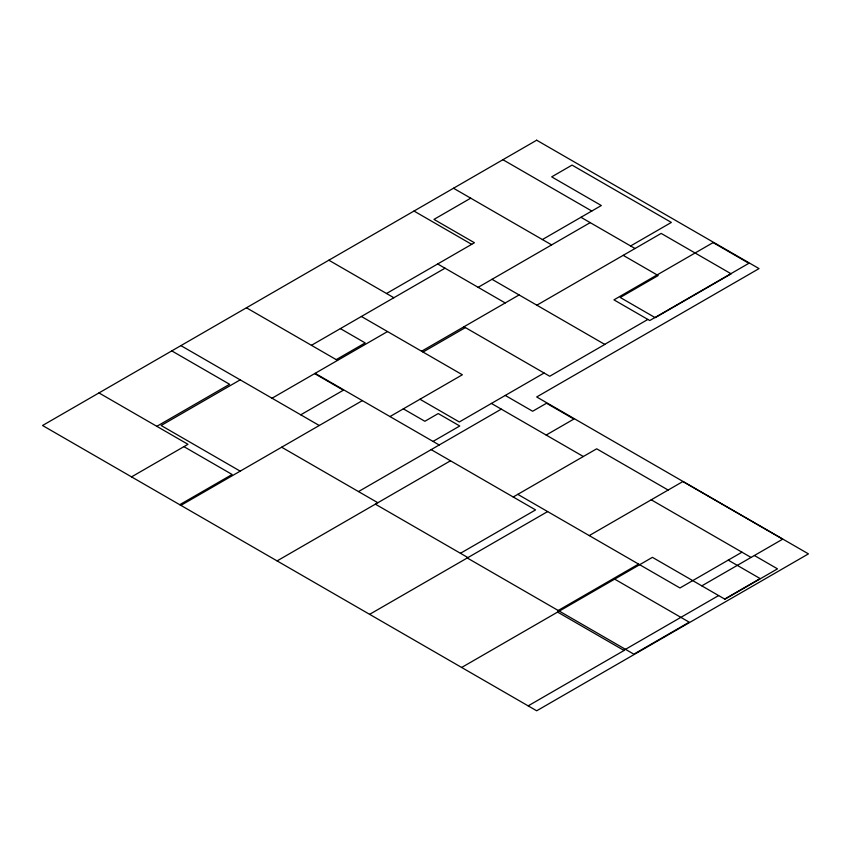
<?xml version="1.0" encoding="UTF-8"?>
<svg xmlns="http://www.w3.org/2000/svg" width="851" height="851" viewBox="0 0 851 851"><rect width="100%" height="100%" fill="white"/><g stroke="black" fill="none" stroke-linecap="round" stroke-linejoin="round"><path stroke-width="1.28" d="M470.72 198.177L433.978 219.398L474.433 242.748L386.524 293.51M156.818 426.319L229.621 384.29L171.774 350.889M240.205 379.854L161.137 425.5L240.205 471.146M311.445 345.315L445.02 268.203M131.543 476.879L187.965 444.307L98.971 392.928M542.395 239.556L601.327 205.527L551.682 176.87L572.053 165.105L671.354 222.43L630.602 245.96M336.23 359.633L365.175 342.921L340.379 328.614M272.022 398.225L387.503 331.56M478.145 287.319L590.19 222.632M300.754 414.809L343.379 390.205L314.647 373.621M421.585 351.229L519.089 294.946M423 352.059L465.401 327.582M179.742 504.707L232.121 474.475L183.912 446.637M180.901 505.377L362.356 400.619M536.843 305.201L661.174 233.408L731.169 273.831L655.217 317.678L620.219 297.467L658.195 275.543L623.198 255.343M389.971 416.565L462.359 374.77L361.388 316.476M544.097 373.015L459.317 421.968L419.958 399.247M433.031 441.414L459.753 425.989L438.222 413.565L424.862 421.277L403.342 408.852M604.689 344.368L647.866 319.433M358.505 491.58L501.292 409.14M277.086 560.905L450.498 460.785M546.172 435.052L573.893 419.054L546.512 403.246L532.652 411.246L505.271 395.438M513.217 496.995L596.679 448.807L668.131 490.048M460.444 553.288L535.577 509.909L431.17 449.626M369.632 614.337L547.629 511.579M589.243 535.598L682.874 481.538L782.686 539.172L701.82 585.86M558.203 610.486L638.58 564.085M461.657 667.471L652.419 557.341L724.924 599.2L777.506 568.84L754.401 555.501M741.966 552.193L679.97 587.977L517.791 494.346M623.783 650.313L718.627 595.562M528.163 705.862L624.081 650.483L557.586 612.092M724.68 599.061L760.156 578.574L728.211 560.128M502.909 159.711L591.796 211.037M580.956 217.292L635.027 248.513M453.509 188.241L551.629 244.886M414.001 211.048L471.667 244.343M492.016 279.309L604.827 344.442L549.714 376.259L463.976 326.763M437.691 263.97L505.217 302.956M328.848 260.204L393.853 297.733M491.41 403.438L583.329 456.508M651.238 499.803L751.05 557.437M246.439 307.785L337.56 360.399M315.125 373.344L439.212 444.988M613.592 578.51L689.246 622.187L633.857 654.164L467.252 557.979M180.901 345.623L319.263 425.5M281.66 447.211L377.833 502.739M375.365 504.164L467.912 557.596M536.683 140.213L42.55 425.5L536.683 710.787L808.45 553.873L536.683 396.97L759.039 268.597L536.683 140.213M713.106 242.599L613.943 299.85L649.749 320.529L748.912 263.278L713.106 242.599"/></g></svg>
